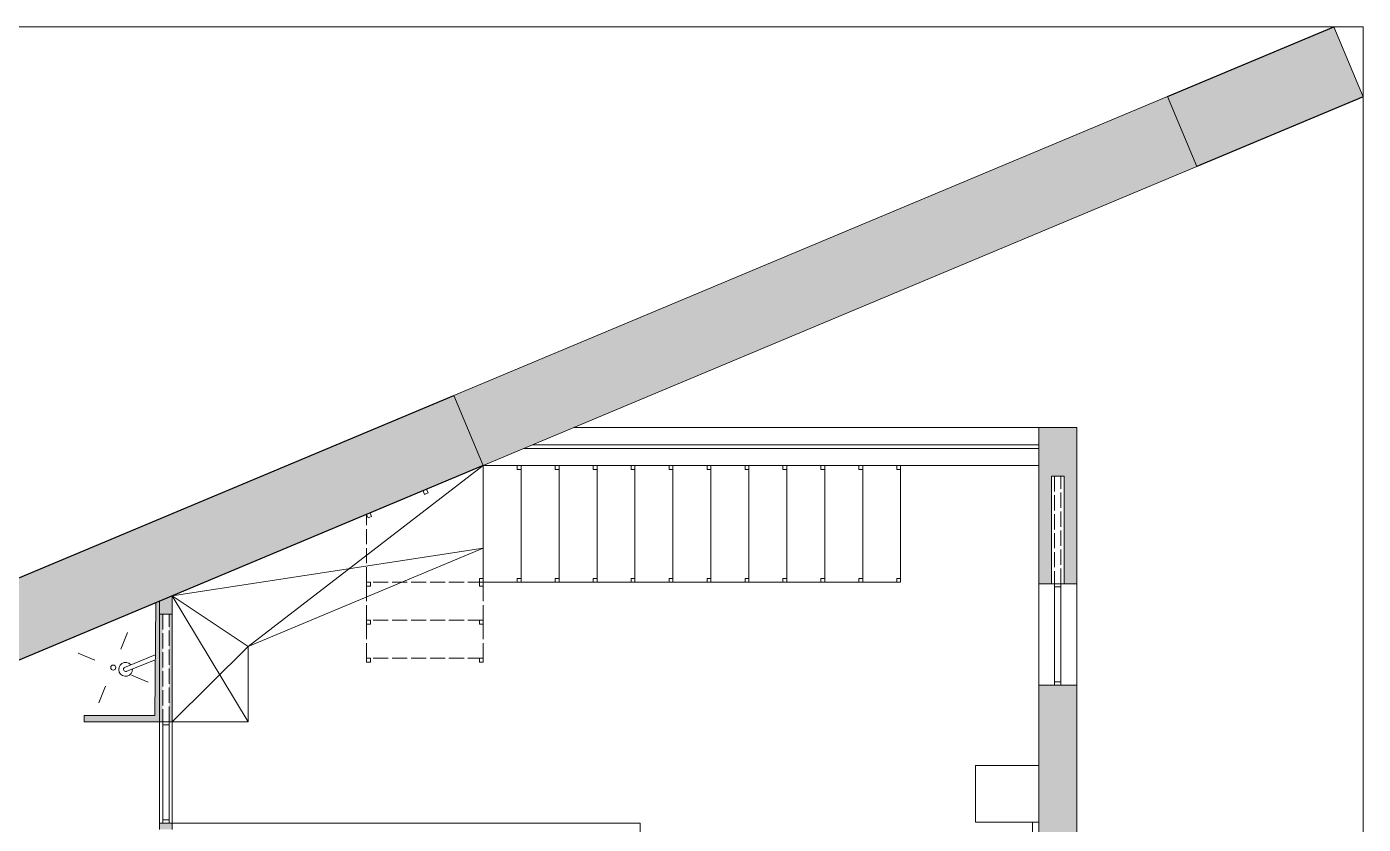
# Model space of a CAD drawing. Header units: millimetres. Extents: x 23333 to 28359, y 14545 to 18213.
# Drawn here: x 27301 to 28358, y 17309 to 17939 of the extents above; entities that cross this region are included whole.
import ezdxf

# ---------------------------------------------------------------- set-up
doc = ezdxf.new("R2010")
doc.units = ezdxf.units.MM
doc.linetypes.add('ACAD_ISO02W100', pattern=[15, 12, -3])
doc.layers.get('0').update_dxf_attribs({"lineweight": 18})
for name, color, linetype, lineweight in [('A-FURN', 9, 'Continuous', 13), ('MURO', 1, 'Continuous', 25), ('PROIEZIONI_finissime_fine lines', 251, 'Continuous', 5), ('vetro', 140, 'Continuous', 15), ('Wall', 7, 'Continuous', 20)]:
    doc.layers.add(name, color=color, linetype=linetype, lineweight=lineweight)

msp = doc.modelspace()

# ---------------------------------------------------------------- hatches: boundary and pattern name
at = {"true_color": 0x636466}
h = msp.add_hatch(color=251, dxfattribs=at)
h.dxf.hatch_style = 1
h.paths.add_polyline_path([(28131.2, 17419.3), (28101.2, 17419.3), (28101.2, 16872.6), (28049.8, 16872.6), (28049.8, 16862.6), (28099.7, 16862.6), (28099.7, 16852.6), (28049.8, 16852.6), (28049.8, 16842.6), (28131.2, 16842.6)])
h.paths.add_polyline_path([(28004.9, 16872.6), (27781.2, 16872.6), (27781.2, 16842.6), (28004.9, 16842.6)])
at = {"layer": 'Wall', "true_color": 0x636466}
h = msp.add_hatch(color=251, dxfattribs=at)
h.dxf.hatch_style = 1
h.paths.add_polyline_path([(26447.7, 17149.1), (26357.7, 17111.5), (26380.9, 17056.1), (26470.8, 17093.8)])
h.paths.add_polyline_path([(26850.5, 17252.8), (26840.1, 17277.6), (26754.4, 17277.6), (26447.7, 17149.1), (26470.8, 17093.8)])
h.paths.add_polyline_path([(26827.3, 17308.1), (26754.4, 17277.6), (26840.1, 17277.6)])
h.paths.add_polyline_path([(26909.7, 17277.6), (26840.1, 17277.6), (26850.5, 17252.8)])
h.paths.add_polyline_path([(27263.8, 17425.8), (27240.6, 17481.2), (26827.3, 17308.1), (26840.1, 17277.6), (26909.7, 17277.6)])
h.paths.add_polyline_path([(27662, 17592.6), (27662, 17592.6), (27638.8, 17647.9), (27240.6, 17481.2), (27263.8, 17425.8)])
h.paths.add_polyline_path([(28226.1, 17828.8), (28203, 17884.1), (27733.6, 17687.6), (27733.6, 17622.6)])
h.paths.add_polyline_path([(27733.6, 17687.6), (27638.8, 17647.9), (27662, 17592.6), (27733.6, 17622.6)])
h.paths.add_polyline_path([(28334.5, 17939.2), (28203, 17884.1), (28226.1, 17828.8), (28357.7, 17883.9)])
h.paths.add_polyline_path([(25309.8, 17939.2), (25178.3, 17884.2), (25201.4, 17828.8), (25333, 17883.9)])
h.paths.add_polyline_path([(25178.3, 17884.2), (25083.3, 17844.4), (25106.5, 17789.1), (25201.4, 17828.8)])
h.paths.add_polyline_path([(25083.3, 17844.4), (24708.9, 17687.6), (24708.9, 17622.6), (25106.5, 17789.1)])
h.paths.add_polyline_path([(24708.9, 17622.6), (24708.9, 17687.6), (24458.7, 17582.9), (24481.9, 17527.5)])
h.paths.add_polyline_path([(24458.7, 17582.9), (24274.2, 17505.6), (24297.3, 17450.2), (24481.9, 17527.5)])
h.paths.add_polyline_path([(23648.2, 17243.4), (23333, 17111.5), (23356.1, 17056.1), (23671.3, 17188.1)])
h.paths.add_polyline_path([(23825.8, 17252.8), (23815.4, 17277.6), (23729.6, 17277.6), (23648.2, 17243.4), (23671.3, 17188.1)])
h.paths.add_polyline_path([(23802.6, 17308.1), (23729.6, 17277.6), (23815.4, 17277.6)])
h.paths.add_polyline_path([(23956.5, 17307.5), (23933.3, 17362.9), (23802.6, 17308.1), (23815.4, 17277.6), (23885, 17277.6)])
h.paths.add_polyline_path([(23885, 17277.6), (23815.4, 17277.6), (23825.8, 17252.8)])
h.paths.add_polyline_path([(24092.7, 17429.6), (23933.3, 17362.9), (23956.5, 17307.5), (24115.9, 17374.2)])
h = msp.add_hatch(color=251, dxfattribs=at)
h.dxf.hatch_style = 1
h.paths.add_polyline_path([(27408.7, 17475.3), (27406.2, 17475.3), (27406.2, 17390.3), (27408.7, 17390.3)])
h.paths.add_polyline_path([(27416.2, 17475.3), (27413.7, 17475.3), (27413.7, 17390.3), (27416.2, 17390.3)])
h.paths.add_polyline_path([(27416.2, 17489.7), (27406.2, 17485.5), (27406.2, 17475.3), (27416.2, 17475.3)])
h.paths.add_polyline_path([(27416.2, 17310.3), (27406.2, 17310.3), (27406.2, 17305.3), (27408.7, 17305.3), (27416.2, 17305.3)])
h.paths.add_polyline_path([(27416.2, 16967.6), (27411.2, 16967.6), (27411.2, 16962.6), (27416.2, 16962.6)])
h.paths.add_polyline_path([(27411.2, 16967.6), (27406.2, 16967.6), (27406.2, 16962.6), (27411.2, 16962.6)])
h.paths.add_polyline_path([(28131.2, 17622.6), (28101.2, 17622.6), (28101.2, 17499.3), (28111.2, 17499.3), (28111.2, 17584.3), (28121.2, 17584.3), (28121.2, 17499.3), (28131.2, 17499.3)])
h.paths.add_polyline_path([(27346.5, 17395.3), (27346.5, 17390.3), (27406.2, 17390.3), (27406.2, 17485.5), (27403.2, 17484.2), (27402.5, 17395.3)])

# ---------------------------------------------------------------- linework, layer by layer
for p, q in [((26357.7, 17939.2), (28357.7, 17939.2)), ((28357.7, 17939.2), (28357.7, 15939.2))]:
    msp.add_line(p, q)
at = {"color": 1}
for p, q in [((27569.9, 17554), (27662, 17592.6)), ((27662, 17500.5), (27662, 17592.6)), ((27692, 17500.5), (27692, 17592.6)), ((27722, 17500.5), (27722, 17592.6)), ((27752, 17500.5), (27752, 17592.6)), ((27782, 17500.5), (27782, 17592.6)), ((27812, 17500.5), (27812, 17592.6)), ((27842, 17500.5), (27842, 17592.6)), ((27872, 17500.5), (27872, 17592.6)), ((27902, 17500.5), (27902, 17592.6)), ((27932, 17500.5), (27932, 17592.6)), ((27962, 17500.5), (27962, 17592.6)), ((27992, 17500.5), (27992, 17592.6))]:
    msp.add_line(p, q, dxfattribs=at)
at = {"color": 1, "linetype": 'ACAD_ISO02W100'}
for p, q in [((27692, 17592.6), (27689, 17592.6)), ((27689, 17592.6), (27689, 17589.6)), ((27692, 17589.6), (27692, 17592.6)), ((27722, 17592.6), (27719, 17592.6)), ((27719, 17592.6), (27719, 17589.6)), ((27722, 17589.6), (27722, 17592.6)), ((27752, 17592.6), (27749, 17592.6)), ((27749, 17592.6), (27749, 17589.6)), ((27752, 17589.6), (27752, 17592.6)), ((27782, 17592.6), (27779, 17592.6)), ((27779, 17592.6), (27779, 17589.6)), ((27782, 17589.6), (27782, 17592.6)), ((27812, 17592.6), (27809, 17592.6)), ((27809, 17592.6), (27809, 17589.6)), ((27812, 17589.6), (27812, 17592.6)), ((27842, 17592.6), (27839, 17592.6)), ((27839, 17592.6), (27839, 17589.6)), ((27842, 17589.6), (27842, 17592.6)), ((27872, 17592.6), (27869, 17592.6)), ((27869, 17592.6), (27869, 17589.6)), ((27872, 17589.6), (27872, 17592.6)), ((27902, 17592.6), (27899, 17592.6)), ((27899, 17592.6), (27899, 17589.6)), ((27902, 17589.6), (27902, 17592.6)), ((27932, 17592.6), (27929, 17592.6)), ((27929, 17592.6), (27929, 17589.6)), ((27932, 17589.6), (27932, 17592.6)), ((27962, 17592.6), (27959, 17592.6)), ((27959, 17592.6), (27959, 17589.6)), ((27962, 17589.6), (27962, 17592.6)), ((27992, 17592.6), (27989, 17592.6)), ((27989, 17592.6), (27989, 17589.6)), ((27992, 17589.6), (27992, 17592.6)), ((27689, 17589.6), (27692, 17589.6)), ((27719, 17589.6), (27722, 17589.6)), ((27749, 17589.6), (27752, 17589.6)), ((27779, 17589.6), (27782, 17589.6)), ((27809, 17589.6), (27812, 17589.6)), ((27839, 17589.6), (27842, 17589.6)), ((27869, 17589.6), (27872, 17589.6)), ((27899, 17589.6), (27902, 17589.6)), ((27929, 17589.6), (27932, 17589.6)), ((27959, 17589.6), (27962, 17589.6)), ((27989, 17589.6), (27992, 17589.6)), ((27617.3, 17573.9), (27614.6, 17572.7)), ((27614.6, 17572.7), (27615.7, 17569.9)), ((27615.7, 17569.9), (27618.5, 17571.1)), ((27618.5, 17571.1), (27617.3, 17573.9)), ((27572.7, 17555.2), (27569.9, 17554)), ((27569.9, 17440.5), (27569.9, 17554)), ((27569.9, 17554), (27571.1, 17551.3)), ((27571.1, 17551.3), (27573.8, 17552.4)), ((27573.8, 17552.4), (27572.7, 17555.2)), ((27662, 17500.5), (27569.9, 17500.5)), ((27572.9, 17500.5), (27569.9, 17500.5)), ((27569.9, 17500.5), (27569.9, 17497.5)), ((27569.9, 17497.5), (27572.9, 17497.5)), ((27572.9, 17497.5), (27572.9, 17500.5)), ((27662, 17503.5), (27659, 17503.5)), ((27659, 17503.5), (27659, 17500.5)), ((27662, 17500.5), (27659, 17500.5)), ((27659, 17500.5), (27659, 17497.5)), ((27659, 17500.5), (27662, 17500.5)), ((27659, 17497.5), (27662, 17497.5)), ((27662, 17500.5), (27662, 17503.5)), ((27662, 17440.5), (27662, 17500.5)), ((27662, 17497.5), (27662, 17500.5)), ((27692, 17503.5), (27689, 17503.5)), ((27689, 17503.5), (27689, 17500.5)), ((27689, 17500.5), (27692, 17500.5)), ((27692, 17500.5), (27692, 17503.5)), ((27722, 17503.5), (27719, 17503.5)), ((27719, 17503.5), (27719, 17500.5)), ((27719, 17500.5), (27722, 17500.5)), ((27722, 17500.5), (27722, 17503.5)), ((27752, 17503.5), (27749, 17503.5)), ((27749, 17503.5), (27749, 17500.5)), ((27749, 17500.5), (27752, 17500.5)), ((27752, 17500.5), (27752, 17503.5)), ((27782, 17503.5), (27779, 17503.5)), ((27779, 17503.5), (27779, 17500.5)), ((27779, 17500.5), (27782, 17500.5)), ((27782, 17500.5), (27782, 17503.5)), ((27812, 17503.5), (27809, 17503.5)), ((27809, 17503.5), (27809, 17500.5)), ((27809, 17500.5), (27812, 17500.5)), ((27812, 17500.5), (27812, 17503.5)), ((27842, 17503.5), (27839, 17503.5)), ((27839, 17503.5), (27839, 17500.5)), ((27839, 17500.5), (27842, 17500.5)), ((27842, 17500.5), (27842, 17503.5)), ((27872, 17503.5), (27869, 17503.5)), ((27869, 17503.5), (27869, 17500.5)), ((27869, 17500.5), (27872, 17500.5)), ((27872, 17500.5), (27872, 17503.5)), ((27902, 17503.5), (27899, 17503.5)), ((27899, 17503.5), (27899, 17500.5)), ((27899, 17500.5), (27902, 17500.5)), ((27902, 17500.5), (27902, 17503.5)), ((27932, 17503.5), (27929, 17503.5)), ((27929, 17503.5), (27929, 17500.5)), ((27929, 17500.5), (27932, 17500.5)), ((27932, 17500.5), (27932, 17503.5)), ((27962, 17503.5), (27959, 17503.5)), ((27959, 17503.5), (27959, 17500.5)), ((27959, 17500.5), (27962, 17500.5)), ((27962, 17500.5), (27962, 17503.5)), ((27992, 17503.5), (27989, 17503.5)), ((27989, 17503.5), (27989, 17500.5)), ((27989, 17500.5), (27992, 17500.5)), ((27992, 17500.5), (27992, 17503.5)), ((27662, 17470.5), (27569.9, 17470.5)), ((27572.9, 17470.5), (27569.9, 17470.5)), ((27569.9, 17470.5), (27569.9, 17467.5)), ((27569.9, 17467.5), (27572.9, 17467.5)), ((27572.9, 17467.5), (27572.9, 17470.5)), ((27662, 17470.5), (27659, 17470.5)), ((27659, 17470.5), (27659, 17467.5)), ((27659, 17467.5), (27662, 17467.5)), ((27662, 17467.5), (27662, 17470.5)), ((27662, 17440.5), (27569.9, 17440.5)), ((27572.9, 17440.5), (27569.9, 17440.5)), ((27569.9, 17440.5), (27569.9, 17437.5)), ((27569.9, 17437.5), (27572.9, 17437.5)), ((27572.9, 17437.5), (27572.9, 17440.5)), ((27662, 17440.5), (27659, 17440.5)), ((27659, 17440.5), (27659, 17437.5)), ((27659, 17437.5), (27662, 17437.5)), ((27662, 17437.5), (27662, 17440.5))]:
    msp.add_line(p, q, dxfattribs=at)
at = {"layer": 'A-FURN'}
for p, q in [((27662, 17592.6), (27416.2, 17489.7)), ((27476.2, 17449.7), (27662, 17592.6)), ((27662, 17592.6), (27662, 17527.5)), ((27662, 17527.5), (27416.2, 17489.7)), ((27662, 17527.5), (27476.2, 17449.7)), ((27416.2, 17489.7), (27416.2, 17390.3)), ((27476.2, 17390.3), (27416.2, 17489.7)), ((27476.2, 17449.7), (27416.2, 17489.7)), ((27380.9, 17460.8), (27375.5, 17447.6)), ((27341.9, 17444.4), (27355, 17439)), ((27402.8, 17443.1), (27378.6, 17433.2)), ((27416.2, 17390.3), (27476.2, 17449.7)), ((27476.2, 17390.3), (27476.2, 17449.7)), ((27402.8, 17439.2), (27379.9, 17430.1)), ((27384.1, 17427.1), (27397.3, 17421.7)), ((27358.2, 17405.4), (27363.6, 17418.5)), ((27416.2, 17390.3), (27476.2, 17390.3))]:
    msp.add_line(p, q, dxfattribs=at)
msp.add_lwpolyline([(28051.2, 17355.9), (28051.2, 17310.9), (28101.2, 17310.9), (28101.2, 17355.9), (28051.2, 17355.9)], dxfattribs=at)
msp.add_lwpolyline([(28096.2, 17130.9), (28101.2, 17130.9), (28101.2, 17310.9), (28096.2, 17310.9)], close=True, dxfattribs=at)
msp.add_circle((27369.6, 17433.1), 2, dxfattribs=at)
for radius, start, end in [(5.48, 41.4302, 4.0114), (1.67, 115.5662, 289.8753)]:
    msp.add_arc((27379.4, 17431.7), radius, start, end, dxfattribs=at)
at = {"layer": 'MURO'}
for p, q in [((28203, 17884.2), (28334.5, 17939.2)), ((28357.7, 17883.9), (28226.1, 17828.8)), ((27240.7, 17481.2), (27638.8, 17647.9)), ((27662, 17592.6), (27263.8, 17425.8))]:
    msp.add_line(p, q, dxfattribs=at)
at = {"layer": 'PROIEZIONI_finissime_fine lines'}
for p, q in [((28101.2, 17499.3), (28101.2, 17419.3)), ((28121.2, 17499.3), (28111.2, 17499.3)), ((28131.2, 17499.3), (28131.2, 17419.3)), ((27406.2, 17390.3), (27406.2, 17310.3)), ((27416.2, 17390.3), (27416.2, 17310.3))]:
    msp.add_line(p, q, dxfattribs=at)
at = {"layer": 'vetro'}
for p, q in [((28203, 17884.2), (27638.8, 17647.9)), ((27662, 17592.6), (28226.2, 17828.8)), ((28101.2, 17606.1), (27694.2, 17606.1)), ((28101.2, 17609.1), (27701.4, 17609.1)), ((28101.2, 17606.1), (28101.2, 17609.1)), ((28113.7, 17499.3), (28113.7, 17419.3)), ((28118.7, 17499.3), (28113.7, 17499.3)), ((28118.7, 17496.8), (28113.7, 17496.8)), ((28118.7, 17499.3), (28118.7, 17419.3)), ((28118.7, 17421.8), (28113.7, 17421.8)), ((28113.7, 17419.3), (28118.7, 17419.3)), ((27408.7, 17390.3), (27408.7, 17310.3)), ((27413.7, 17390.3), (27408.7, 17390.3)), ((27413.7, 17390.3), (27413.7, 17310.3)), ((27413.7, 17387.8), (27408.7, 17387.8)), ((27413.7, 17312.8), (27408.7, 17312.8)), ((27408.7, 17310.3), (27413.7, 17310.3))]:
    msp.add_line(p, q, dxfattribs=at)
at = {"layer": 'vetro', "linetype": 'ACAD_ISO02W100'}
for p, q in [((28118.7, 17584.3), (28113.7, 17584.3)), ((28113.7, 17584.3), (28113.7, 17499.3)), ((28118.7, 17499.3), (28118.7, 17584.3)), ((28113.7, 17499.3), (28118.7, 17499.3)), ((27413.7, 17475.3), (27408.7, 17475.3)), ((27408.7, 17475.3), (27408.7, 17390.3)), ((27413.7, 17390.3), (27413.7, 17475.3)), ((27408.7, 17390.3), (27413.7, 17390.3))]:
    msp.add_line(p, q, dxfattribs=at)
at = {"layer": 'Wall', "color": 1}
for p, q in [((28334.5, 17939.2), (28357.7, 17883.9)), ((28203, 17884.1), (28226.1, 17828.8)), ((27638.8, 17647.9), (27662, 17592.6)), ((27662, 17589.6), (27662, 17592.6)), ((27662, 17592.6), (27992, 17592.6))]:
    msp.add_line(p, q, dxfattribs=at)
at = {"layer": 'Wall'}
for p, q in [((27733.6, 17622.6), (28131.2, 17622.6)), ((28101.2, 17622.6), (28101.2, 17499.3)), ((28131.2, 17622.6), (28131.2, 17499.3)), ((27662, 17592.6), (28101.2, 17592.6)), ((27662, 17592.6), (27662, 17500.5)), ((28111.2, 17584.3), (28121.2, 17584.3)), ((28111.2, 17499.3), (28111.2, 17584.3)), ((28121.2, 17499.3), (28121.2, 17584.3)), ((27662, 17500.5), (27992, 17500.5)), ((28111.2, 17499.3), (28101.2, 17499.3)), ((28121.2, 17499.3), (28131.2, 17499.3)), ((27406.2, 17390.3), (27406.2, 17485.5)), ((27416.2, 17390.3), (27416.2, 17489.7)), ((27402.5, 17395.3), (27403.2, 17484.2)), ((27406.2, 17475.3), (27416.2, 17475.3)), ((28101.2, 17419.3), (28101.2, 16872.6)), ((28101.2, 17419.3), (28131.2, 17419.3)), ((28131.2, 17419.3), (28131.2, 16842.6)), ((27346.5, 17395.3), (27402.5, 17395.3)), ((27402.5, 17395.3), (27346.5, 17395.3)), ((27346.5, 17395.3), (27346.5, 17390.3)), ((27406.2, 17390.3), (27346.5, 17390.3)), ((27408.7, 17390.3), (27406.2, 17390.3)), ((27416.2, 17390.3), (27413.7, 17390.3)), ((27406.2, 17310.3), (27786.2, 17310.3)), ((27406.2, 17310.3), (27406.2, 17305.3)), ((27416.2, 17310.3), (27416.2, 17305.3)), ((27786.2, 17310.3), (27786.2, 16967.6))]:
    msp.add_line(p, q, dxfattribs=at)

doc.saveas('drawing.dxf')
